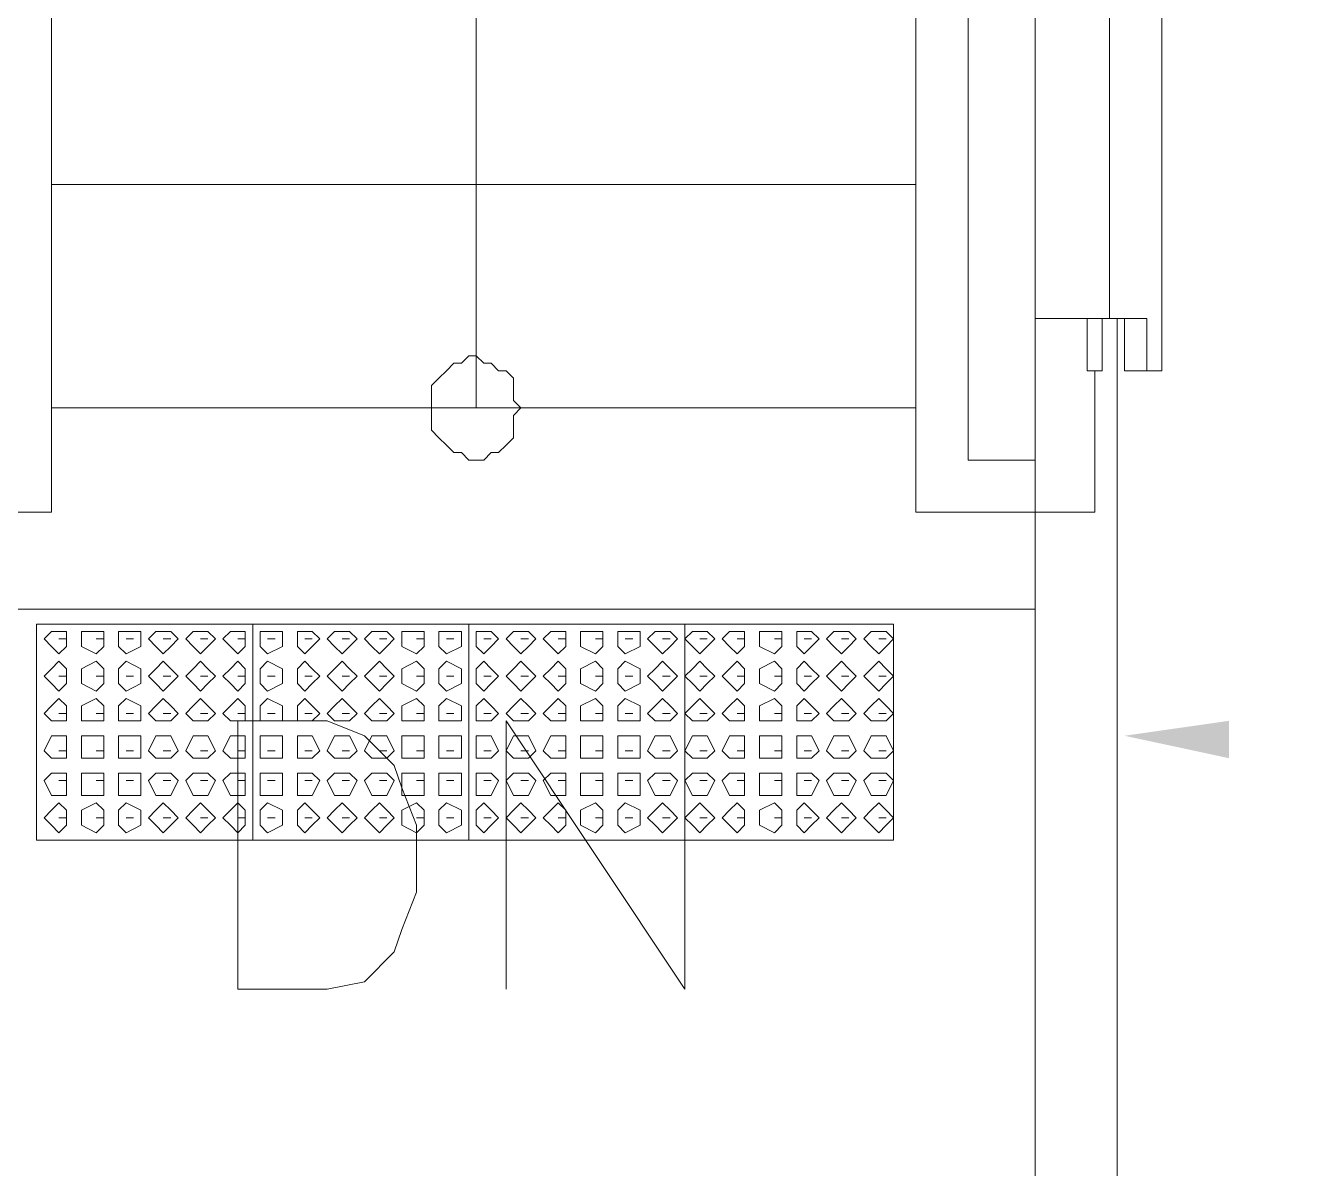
# Model space of a CAD drawing. Header units: millimetres. Extents: x -750 to 104995, y 68 to 66109.
# Drawn here: x 70442 to 72225, y 29808 to 31411 of the extents above; entities that cross this region are included whole.
import ezdxf

# ---------------------------------------------------------------- set-up
doc = ezdxf.new("R2010")
doc.units = ezdxf.units.MM
doc.layers.add('PDF_솔리드 채우기', color=7, linetype='Continuous')
doc.layers.add('PDF_형상', color=7, linetype='Continuous')

msp = doc.modelspace()

# ---------------------------------------------------------------- linework, layer by layer
at = {"layer": 'PDF_솔리드 채우기', "transparency": 33554559}
msp.add_solid([(72130.1, 30435.7), (71983.8, 30414.8), (72130.1, 30383.4)], dxfattribs=at)
at = {"layer": 'PDF_형상', "lineweight": 5}
for points in [[(72036.1, 37604.3), (71962.9, 37604.3), (72036.1, 37604.3), (72036.1, 42066.5), (72036.1, 37604.3), (72036.1, 30926.8), (72015.2, 30926.8), (72036.1, 30926.8)], [(18250.3, 28502.5), (71858.4, 28502.5), (71858.4, 38753.8), (76059.3, 38753.8), (76059.3, 37458), (78859.9, 37458), (78859.9, 34020), (76268.3, 34020), (76268.3, 28502.5), (83269.8, 28502.5), (83269.8, 26025.8)], [(71962.9, 31000), (71962.9, 37604.3), (68106.9, 37604.3), (68065.1, 37604.3)], [(68106.9, 37604.3), (68106.9, 37301.3), (71764.4, 37301.3), (71764.4, 30801.4), (71858.4, 30801.4), (71764.4, 30801.4), (71858.4, 30801.4), (71858.4, 31000), (71962.9, 31000), (71858.4, 31000), (71858.4, 30801.4), (71764.4, 30801.4)], [(66633.5, 37228.1), (68033.8, 37228.1), (71691.2, 37228.1), (71691.2, 30728.3), (71942, 30728.3), (71691.2, 30728.3)], [(67250, 30874.6), (67250, 35901), (71074.7, 35901), (71074.7, 30874.6)], [(71973.4, 29160.8), (71973.4, 31000)], [(66455.8, 30592.4), (71858.4, 30592.4)], [(71659.9, 30571.5), (71367.3, 30571.5), (71064.3, 30571.5), (70761.2, 30571.5), (70458.2, 30571.5), (70458.2, 30268.5), (70761.2, 30268.5), (71064.3, 30268.5), (71367.3, 30268.5), (71659.9, 30268.5)], [(70761.2, 30571.5), (70761.2, 30268.5), (70761.2, 30571.5)], [(70761.2, 30571.5), (70761.2, 30268.5)], [(71064.3, 30571.5), (71064.3, 30268.5), (71064.3, 30571.5)], [(71064.3, 30571.5), (71064.3, 30268.5)], [(71367.3, 30571.5), (71367.3, 30268.5), (71367.3, 30571.5)], [(71367.3, 30571.5), (71367.3, 30268.5)], [(71659.9, 30571.5), (71659.9, 30268.5), (71659.9, 30571.5)], [(70489.5, 30550.6), (70500, 30550.6)], [(70541.8, 30550.6), (70552.2, 30550.6)], [(70583.6, 30550.6), (70594, 30550.6)], [(70635.8, 30550.6), (70646.2, 30550.6)], [(70688.1, 30550.6), (70698.5, 30550.6)], [(70740.3, 30550.6), (70750.7, 30550.6)], [(70782.1, 30550.6), (70792.6, 30550.6)], [(70834.4, 30550.6), (70844.8, 30550.6)], [(70886.6, 30550.6), (70897, 30550.6)], [(70938.9, 30550.6), (70949.3, 30550.6)], [(70991.1, 30550.6), (71001.5, 30550.6)], [(71032.9, 30550.6), (71043.4, 30550.6)], [(71085.1, 30550.6), (71095.6, 30550.6)], [(71137.4, 30550.6), (71147.8, 30550.6)], [(71189.6, 30550.6), (71200.1, 30550.6)], [(71241.9, 30550.6), (71252.3, 30550.6)], [(71283.7, 30550.6), (71294.1, 30550.6)], [(71335.9, 30550.6), (71346.4, 30550.6)], [(71388.2, 30550.6), (71398.6, 30550.6)], [(71440.4, 30550.6), (71450.9, 30550.6)], [(71492.7, 30550.6), (71503.1, 30550.6)], [(71534.5, 30550.6), (71544.9, 30550.6)], [(71586.7, 30550.6), (71597.2, 30550.6)], [(71639, 30550.6), (71649.4, 30550.6)], [(70489.5, 30498.4), (70500, 30498.4)], [(70541.8, 30498.4), (70552.2, 30498.4)], [(70583.6, 30498.4), (70594, 30498.4)], [(70635.8, 30498.4), (70646.2, 30498.4)], [(70688.1, 30498.4), (70698.5, 30498.4)], [(70740.3, 30498.4), (70750.7, 30498.4)], [(70782.1, 30498.4), (70792.6, 30498.4)], [(70834.4, 30498.4), (70844.8, 30498.4)], [(70886.6, 30498.4), (70897, 30498.4)], [(70938.9, 30498.4), (70949.3, 30498.4)], [(70991.1, 30498.4), (71001.5, 30498.4)], [(71032.9, 30498.4), (71043.4, 30498.4)], [(71085.1, 30498.4), (71095.6, 30498.4)], [(71137.4, 30498.4), (71147.8, 30498.4)], [(71189.6, 30498.4), (71200.1, 30498.4)], [(71241.9, 30498.4), (71252.3, 30498.4)], [(71283.7, 30498.4), (71294.1, 30498.4)], [(71335.9, 30498.4), (71346.4, 30498.4)], [(71388.2, 30498.4), (71398.6, 30498.4)], [(71440.4, 30498.4), (71450.9, 30498.4)], [(71492.7, 30498.4), (71503.1, 30498.4)], [(71534.5, 30498.4), (71544.9, 30498.4)], [(71586.7, 30498.4), (71597.2, 30498.4)], [(71639, 30498.4), (71649.4, 30498.4)], [(70489.5, 30446.1), (70500, 30446.1)], [(70541.8, 30446.1), (70552.2, 30446.1)], [(70583.6, 30446.1), (70594, 30446.1)], [(70635.8, 30446.1), (70646.2, 30446.1)], [(70688.1, 30446.1), (70698.5, 30446.1)], [(70740.3, 30446.1), (70750.7, 30446.1)], [(70782.1, 30446.1), (70792.6, 30446.1)], [(70834.4, 30446.1), (70844.8, 30446.1)], [(70886.6, 30446.1), (70897, 30446.1)], [(70938.9, 30446.1), (70949.3, 30446.1)], [(70991.1, 30446.1), (71001.5, 30446.1)], [(71032.9, 30446.1), (71043.4, 30446.1)], [(71085.1, 30446.1), (71095.6, 30446.1)], [(71137.4, 30446.1), (71147.8, 30446.1)], [(71189.6, 30446.1), (71200.1, 30446.1)], [(71241.9, 30446.1), (71252.3, 30446.1)], [(71283.7, 30446.1), (71294.1, 30446.1)], [(71335.9, 30446.1), (71346.4, 30446.1)], [(71388.2, 30446.1), (71398.6, 30446.1)], [(71440.4, 30446.1), (71450.9, 30446.1)], [(71492.7, 30446.1), (71503.1, 30446.1)], [(71534.5, 30446.1), (71544.9, 30446.1)], [(71586.7, 30446.1), (71597.2, 30446.1)], [(71639, 30446.1), (71649.4, 30446.1)], [(71116.5, 30059.5), (71116.5, 30435.7), (71367.3, 30059.5), (71367.3, 30435.7)], [(70489.5, 30393.9), (70500, 30393.9)], [(70541.8, 30393.9), (70552.2, 30393.9)], [(70583.6, 30393.9), (70594, 30393.9)], [(70635.8, 30393.9), (70646.2, 30393.9)], [(70688.1, 30393.9), (70698.5, 30393.9)], [(70740.3, 30393.9), (70750.7, 30393.9)], [(70782.1, 30393.9), (70792.6, 30393.9)], [(70834.4, 30393.9), (70844.8, 30393.9)], [(70886.6, 30393.9), (70897, 30393.9)], [(70938.9, 30393.9), (70949.3, 30393.9)], [(70991.1, 30393.9), (71001.5, 30393.9)], [(71032.9, 30393.9), (71043.4, 30393.9)], [(71085.1, 30393.9), (71095.6, 30393.9)], [(71137.4, 30393.9), (71147.8, 30393.9)], [(71189.6, 30393.9), (71200.1, 30393.9)], [(71241.9, 30393.9), (71252.3, 30393.9)], [(71283.7, 30393.9), (71294.1, 30393.9)], [(71335.9, 30393.9), (71346.4, 30393.9)], [(71388.2, 30393.9), (71398.6, 30393.9)], [(71440.4, 30393.9), (71450.9, 30393.9)], [(71492.7, 30393.9), (71503.1, 30393.9)], [(71534.5, 30393.9), (71544.9, 30393.9)], [(71586.7, 30393.9), (71597.2, 30393.9)], [(71639, 30393.9), (71649.4, 30393.9)], [(70489.5, 30352.1), (70500, 30352.1)], [(70541.8, 30352.1), (70552.2, 30352.1)], [(70583.6, 30352.1), (70594, 30352.1)], [(70635.8, 30352.1), (70646.2, 30352.1)], [(70688.1, 30352.1), (70698.5, 30352.1)], [(70740.3, 30352.1), (70750.7, 30352.1)], [(70782.1, 30352.1), (70792.6, 30352.1)], [(70834.4, 30352.1), (70844.8, 30352.1)], [(70886.6, 30352.1), (70897, 30352.1)], [(70938.9, 30352.1), (70949.3, 30352.1)], [(70991.1, 30352.1), (71001.5, 30352.1)], [(71032.9, 30352.1), (71043.4, 30352.1)], [(71085.1, 30352.1), (71095.6, 30352.1)], [(71137.4, 30352.1), (71147.8, 30352.1)], [(71189.6, 30352.1), (71200.1, 30352.1)], [(71241.9, 30352.1), (71252.3, 30352.1)], [(71283.7, 30352.1), (71294.1, 30352.1)], [(71335.9, 30352.1), (71346.4, 30352.1)], [(71388.2, 30352.1), (71398.6, 30352.1)], [(71440.4, 30352.1), (71450.9, 30352.1)], [(71492.7, 30352.1), (71503.1, 30352.1)], [(71534.5, 30352.1), (71544.9, 30352.1)], [(71586.7, 30352.1), (71597.2, 30352.1)], [(71639, 30352.1), (71649.4, 30352.1)], [(70489.5, 30299.8), (70500, 30299.8)], [(70541.8, 30299.8), (70552.2, 30299.8)], [(70583.6, 30299.8), (70594, 30299.8)], [(70635.8, 30299.8), (70646.2, 30299.8)], [(70688.1, 30299.8), (70698.5, 30299.8)], [(70740.3, 30299.8), (70750.7, 30299.8)], [(70782.1, 30299.8), (70792.6, 30299.8)], [(70834.4, 30299.8), (70844.8, 30299.8)], [(70886.6, 30299.8), (70897, 30299.8)], [(70938.9, 30299.8), (70949.3, 30299.8)], [(70991.1, 30299.8), (71001.5, 30299.8)], [(71032.9, 30299.8), (71043.4, 30299.8)], [(71085.1, 30299.8), (71095.6, 30299.8)], [(71137.4, 30299.8), (71147.8, 30299.8)], [(71189.6, 30299.8), (71200.1, 30299.8)], [(71241.9, 30299.8), (71252.3, 30299.8)], [(71283.7, 30299.8), (71294.1, 30299.8)], [(71335.9, 30299.8), (71346.4, 30299.8)], [(71388.2, 30299.8), (71398.6, 30299.8)], [(71440.4, 30299.8), (71450.9, 30299.8)], [(71492.7, 30299.8), (71503.1, 30299.8)], [(71534.5, 30299.8), (71544.9, 30299.8)], [(71586.7, 30299.8), (71597.2, 30299.8)], [(71639, 30299.8), (71649.4, 30299.8)]]:
    msp.add_lwpolyline(points, dxfattribs=at)
for points in [[(66466.3, 33905.1), (66466.3, 28502.5), (71858.4, 28502.5), (71858.4, 37458), (66466.3, 37458)], [(70176, 35054.6), (70479.1, 35054.6), (70479.1, 30728.3), (70176, 30728.3)], [(71691.2, 31188.1), (70479.1, 31188.1)], [(71952.5, 31000), (71952.5, 30926.8), (71931.6, 30926.8), (71931.6, 31000), (72015.2, 31000), (72015.2, 30926.8), (71983.8, 30926.8), (71983.8, 31000)], [(71952.5, 31000), (71952.5, 30926.8), (71931.6, 30926.8), (71931.6, 31000), (72015.2, 31000), (72015.2, 30926.8), (71983.8, 30926.8), (71983.8, 31000)], [(71137.4, 30874.6), (71126.9, 30885), (71126.9, 30895.5), (71126.9, 30916.4), (71116.5, 30926.8), (71106, 30926.8), (71095.6, 30937.3), (71085.1, 30937.3), (71074.7, 30947.7), (71064.3, 30947.7), (71053.8, 30937.3), (71043.4, 30937.3), (71032.9, 30926.8), (71022.4, 30916.4), (71012, 30905.9), (71012, 30895.5), (71012, 30885), (71012, 30864.1), (71012, 30853.7), (71012, 30843.2), (71022.4, 30832.8), (71032.9, 30822.3), (71043.4, 30811.9), (71053.8, 30811.9), (71064.3, 30801.4), (71074.7, 30801.4), (71085.1, 30801.4), (71095.6, 30811.9), (71106, 30811.9), (71116.5, 30822.3), (71126.9, 30832.8), (71126.9, 30843.2), (71126.9, 30864.1)], [(71137.4, 30874.6), (71126.9, 30885), (71126.9, 30895.5), (71126.9, 30916.4), (71116.5, 30926.8), (71106, 30926.8), (71095.6, 30937.3), (71085.1, 30937.3), (71074.7, 30947.7), (71064.3, 30947.7), (71053.8, 30937.3), (71043.4, 30937.3), (71032.9, 30926.8), (71022.4, 30916.4), (71012, 30905.9), (71012, 30895.5), (71012, 30885), (71012, 30864.1), (71012, 30853.7), (71012, 30843.2), (71022.4, 30832.8), (71032.9, 30822.3), (71043.4, 30811.9), (71053.8, 30811.9), (71064.3, 30801.4), (71074.7, 30801.4), (71085.1, 30801.4), (71095.6, 30811.9), (71106, 30811.9), (71116.5, 30822.3), (71126.9, 30832.8), (71126.9, 30843.2), (71126.9, 30864.1)], [(71942, 30728.3), (71942, 30926.8), (71942, 30728.3), (71691.2, 30728.3)], [(70479.1, 30874.6), (71691.2, 30874.6)], [(70500, 30550.6), (70500, 30561.1), (70489.5, 30561.1), (70479.1, 30561.1), (70468.6, 30550.6), (70479.1, 30540.2), (70489.5, 30529.7), (70500, 30540.2)], [(70552.2, 30550.6), (70552.2, 30561.1), (70541.8, 30561.1), (70520.9, 30561.1), (70520.9, 30550.6), (70520.9, 30540.2), (70541.8, 30529.7), (70552.2, 30540.2)], [(70604.5, 30550.6), (70604.5, 30561.1), (70583.6, 30561.1), (70573.1, 30561.1), (70573.1, 30550.6), (70573.1, 30540.2), (70583.6, 30529.7), (70604.5, 30540.2)], [(70656.7, 30550.6), (70646.2, 30561.1), (70635.8, 30561.1), (70625.3, 30561.1), (70614.9, 30550.6), (70625.3, 30540.2), (70635.8, 30529.7), (70646.2, 30540.2)], [(70709, 30550.6), (70698.5, 30561.1), (70688.1, 30561.1), (70677.6, 30561.1), (70667.2, 30550.6), (70677.6, 30540.2), (70688.1, 30529.7), (70698.5, 30540.2)], [(70750.7, 30550.6), (70750.7, 30561.1), (70740.3, 30561.1), (70729.9, 30561.1), (70719.4, 30550.6), (70729.9, 30540.2), (70740.3, 30529.7), (70750.7, 30540.2)], [(70803, 30550.6), (70803, 30561.1), (70782.1, 30561.1), (70771.6, 30561.1), (70771.6, 30550.6), (70771.6, 30540.2), (70782.1, 30529.7), (70803, 30540.2)], [(70855.2, 30550.6), (70844.8, 30561.1), (70834.4, 30561.1), (70823.9, 30561.1), (70823.9, 30550.6), (70823.9, 30540.2), (70834.4, 30529.7), (70844.8, 30540.2)], [(70907.5, 30550.6), (70897, 30561.1), (70886.6, 30561.1), (70876.1, 30561.1), (70865.7, 30550.6), (70876.1, 30540.2), (70886.6, 30529.7), (70897, 30540.2)], [(70959.7, 30550.6), (70949.3, 30561.1), (70938.9, 30561.1), (70928.4, 30561.1), (70918, 30550.6), (70928.4, 30540.2), (70938.9, 30529.7), (70949.3, 30540.2)], [(71001.5, 30550.6), (71001.5, 30561.1), (70991.1, 30561.1), (70970.2, 30561.1), (70970.2, 30550.6), (70970.2, 30540.2), (70991.1, 30529.7), (71001.5, 30540.2)], [(71053.8, 30550.6), (71053.8, 30561.1), (71032.9, 30561.1), (71022.4, 30561.1), (71022.4, 30550.6), (71022.4, 30540.2), (71032.9, 30529.7), (71053.8, 30540.2)], [(71106, 30550.6), (71095.6, 30561.1), (71085.1, 30561.1), (71074.7, 30561.1), (71074.7, 30550.6), (71074.7, 30540.2), (71085.1, 30529.7), (71095.6, 30540.2)], [(71158.3, 30550.6), (71147.8, 30561.1), (71137.4, 30561.1), (71126.9, 30561.1), (71116.5, 30550.6), (71126.9, 30540.2), (71137.4, 30529.7), (71147.8, 30540.2)], [(71200.1, 30550.6), (71200.1, 30561.1), (71189.6, 30561.1), (71179.2, 30561.1), (71168.7, 30550.6), (71179.2, 30540.2), (71189.6, 30529.7), (71200.1, 30540.2)], [(71252.3, 30550.6), (71252.3, 30561.1), (71241.9, 30561.1), (71221, 30561.1), (71221, 30550.6), (71221, 30540.2), (71241.9, 30529.7), (71252.3, 30540.2)], [(71304.6, 30550.6), (71304.6, 30561.1), (71283.7, 30561.1), (71273.2, 30561.1), (71273.2, 30550.6), (71273.2, 30540.2), (71283.7, 30529.7), (71304.6, 30540.2)], [(71356.8, 30550.6), (71346.4, 30561.1), (71335.9, 30561.1), (71325.5, 30561.1), (71315, 30550.6), (71325.5, 30540.2), (71335.9, 30529.7), (71346.4, 30540.2)], [(71409.1, 30550.6), (71398.6, 30561.1), (71388.2, 30561.1), (71377.7, 30561.1), (71367.3, 30550.6), (71377.7, 30540.2), (71388.2, 30529.7), (71398.6, 30540.2)], [(71450.9, 30550.6), (71450.9, 30561.1), (71440.4, 30561.1), (71430, 30561.1), (71419.5, 30550.6), (71430, 30540.2), (71440.4, 30529.7), (71450.9, 30540.2)], [(71503.1, 30550.6), (71503.1, 30561.1), (71492.7, 30561.1), (71471.8, 30561.1), (71471.8, 30550.6), (71471.8, 30540.2), (71492.7, 30529.7), (71503.1, 30540.2)], [(71555.4, 30550.6), (71544.9, 30561.1), (71534.5, 30561.1), (71524, 30561.1), (71524, 30550.6), (71524, 30540.2), (71534.5, 30529.7), (71544.9, 30540.2)], [(71607.6, 30550.6), (71597.2, 30561.1), (71586.7, 30561.1), (71576.3, 30561.1), (71565.8, 30550.6), (71576.3, 30540.2), (71586.7, 30529.7), (71597.2, 30540.2)], [(71659.9, 30550.6), (71649.4, 30561.1), (71639, 30561.1), (71628.5, 30561.1), (71618.1, 30550.6), (71628.5, 30540.2), (71639, 30529.7), (71649.4, 30540.2)], [(70500, 30498.4), (70500, 30508.8), (70489.5, 30519.3), (70479.1, 30508.8), (70468.6, 30498.4), (70479.1, 30487.9), (70489.5, 30477.5), (70500, 30487.9)], [(70552.2, 30498.4), (70552.2, 30508.8), (70541.8, 30519.3), (70520.9, 30508.8), (70520.9, 30498.4), (70520.9, 30487.9), (70541.8, 30477.5), (70552.2, 30487.9)], [(70604.5, 30498.4), (70604.5, 30508.8), (70583.6, 30519.3), (70573.1, 30508.8), (70573.1, 30498.4), (70573.1, 30487.9), (70583.6, 30477.5), (70604.5, 30487.9)], [(70656.7, 30498.4), (70646.2, 30508.8), (70635.8, 30519.3), (70625.3, 30508.8), (70614.9, 30498.4), (70625.3, 30487.9), (70635.8, 30477.5), (70646.2, 30487.9)], [(70709, 30498.4), (70698.5, 30508.8), (70688.1, 30519.3), (70677.6, 30508.8), (70667.2, 30498.4), (70677.6, 30487.9), (70688.1, 30477.5), (70698.5, 30487.9)], [(70750.7, 30498.4), (70750.7, 30508.8), (70740.3, 30519.3), (70729.9, 30508.8), (70719.4, 30498.4), (70729.9, 30487.9), (70740.3, 30477.5), (70750.7, 30487.9)], [(70803, 30498.4), (70803, 30508.8), (70782.1, 30519.3), (70771.6, 30508.8), (70771.6, 30498.4), (70771.6, 30487.9), (70782.1, 30477.5), (70803, 30487.9)], [(70855.2, 30498.4), (70844.8, 30508.8), (70834.4, 30519.3), (70823.9, 30508.8), (70823.9, 30498.4), (70823.9, 30487.9), (70834.4, 30477.5), (70844.8, 30487.9)], [(70907.5, 30498.4), (70897, 30508.8), (70886.6, 30519.3), (70876.1, 30508.8), (70865.7, 30498.4), (70876.1, 30487.9), (70886.6, 30477.5), (70897, 30487.9)], [(70959.7, 30498.4), (70949.3, 30508.8), (70938.9, 30519.3), (70928.4, 30508.8), (70918, 30498.4), (70928.4, 30487.9), (70938.9, 30477.5), (70949.3, 30487.9)], [(71001.5, 30498.4), (71001.5, 30508.8), (70991.1, 30519.3), (70970.2, 30508.8), (70970.2, 30498.4), (70970.2, 30487.9), (70991.1, 30477.5), (71001.5, 30487.9)], [(71053.8, 30498.4), (71053.8, 30508.8), (71032.9, 30519.3), (71022.4, 30508.8), (71022.4, 30498.4), (71022.4, 30487.9), (71032.9, 30477.5), (71053.8, 30487.9)], [(71106, 30498.4), (71095.6, 30508.8), (71085.1, 30519.3), (71074.7, 30508.8), (71074.7, 30498.4), (71074.7, 30487.9), (71085.1, 30477.5), (71095.6, 30487.9)], [(71158.3, 30498.4), (71147.8, 30508.8), (71137.4, 30519.3), (71126.9, 30508.8), (71116.5, 30498.4), (71126.9, 30487.9), (71137.4, 30477.5), (71147.8, 30487.9)], [(71200.1, 30498.4), (71200.1, 30508.8), (71189.6, 30519.3), (71179.2, 30508.8), (71168.7, 30498.4), (71179.2, 30487.9), (71189.6, 30477.5), (71200.1, 30487.9)], [(71252.3, 30498.4), (71252.3, 30508.8), (71241.9, 30519.3), (71221, 30508.8), (71221, 30498.4), (71221, 30487.9), (71241.9, 30477.5), (71252.3, 30487.9)], [(71304.6, 30498.4), (71304.6, 30508.8), (71283.7, 30519.3), (71273.2, 30508.8), (71273.2, 30498.4), (71273.2, 30487.9), (71283.7, 30477.5), (71304.6, 30487.9)], [(71356.8, 30498.4), (71346.4, 30508.8), (71335.9, 30519.3), (71325.5, 30508.8), (71315, 30498.4), (71325.5, 30487.9), (71335.9, 30477.5), (71346.4, 30487.9)], [(71409.1, 30498.4), (71398.6, 30508.8), (71388.2, 30519.3), (71377.7, 30508.8), (71367.3, 30498.4), (71377.7, 30487.9), (71388.2, 30477.5), (71398.6, 30487.9)], [(71450.9, 30498.4), (71450.9, 30508.8), (71440.4, 30519.3), (71430, 30508.8), (71419.5, 30498.4), (71430, 30487.9), (71440.4, 30477.5), (71450.9, 30487.9)], [(71503.1, 30498.4), (71503.1, 30508.8), (71492.7, 30519.3), (71471.8, 30508.8), (71471.8, 30498.4), (71471.8, 30487.9), (71492.7, 30477.5), (71503.1, 30487.9)], [(71555.4, 30498.4), (71544.9, 30508.8), (71534.5, 30519.3), (71524, 30508.8), (71524, 30498.4), (71524, 30487.9), (71534.5, 30477.5), (71544.9, 30487.9)], [(71607.6, 30498.4), (71597.2, 30508.8), (71586.7, 30519.3), (71576.3, 30508.8), (71565.8, 30498.4), (71576.3, 30487.9), (71586.7, 30477.5), (71597.2, 30487.9)], [(71659.9, 30498.4), (71649.4, 30508.8), (71639, 30519.3), (71628.5, 30508.8), (71618.1, 30498.4), (71628.5, 30487.9), (71639, 30477.5), (71649.4, 30487.9)], [(70500, 30446.1), (70500, 30456.6), (70489.5, 30467), (70479.1, 30456.6), (70468.6, 30446.1), (70479.1, 30435.7), (70489.5, 30435.7), (70500, 30435.7)], [(70552.2, 30446.1), (70552.2, 30456.6), (70541.8, 30467), (70520.9, 30456.6), (70520.9, 30446.1), (70520.9, 30435.7), (70541.8, 30435.7), (70552.2, 30435.7)], [(70604.5, 30446.1), (70604.5, 30456.6), (70583.6, 30467), (70573.1, 30456.6), (70573.1, 30446.1), (70573.1, 30435.7), (70583.6, 30435.7), (70604.5, 30435.7)], [(70656.7, 30446.1), (70646.2, 30456.6), (70635.8, 30467), (70625.3, 30456.6), (70614.9, 30446.1), (70625.3, 30435.7), (70635.8, 30435.7), (70646.2, 30435.7)], [(70709, 30446.1), (70698.5, 30456.6), (70688.1, 30467), (70677.6, 30456.6), (70667.2, 30446.1), (70677.6, 30435.7), (70688.1, 30435.7), (70698.5, 30435.7)], [(70750.7, 30446.1), (70750.7, 30456.6), (70740.3, 30467), (70729.9, 30456.6), (70719.4, 30446.1), (70729.9, 30435.7), (70740.3, 30435.7), (70750.7, 30435.7)], [(70803, 30446.1), (70803, 30456.6), (70782.1, 30467), (70771.6, 30456.6), (70771.6, 30446.1), (70771.6, 30435.7), (70782.1, 30435.7), (70803, 30435.7)], [(70855.2, 30446.1), (70844.8, 30456.6), (70834.4, 30467), (70823.9, 30456.6), (70823.9, 30446.1), (70823.9, 30435.7), (70834.4, 30435.7), (70844.8, 30435.7)], [(70907.5, 30446.1), (70897, 30456.6), (70886.6, 30467), (70876.1, 30456.6), (70865.7, 30446.1), (70876.1, 30435.7), (70886.6, 30435.7), (70897, 30435.7)], [(70959.7, 30446.1), (70949.3, 30456.6), (70938.9, 30467), (70928.4, 30456.6), (70918, 30446.1), (70928.4, 30435.7), (70938.9, 30435.7), (70949.3, 30435.7)], [(71001.5, 30446.1), (71001.5, 30456.6), (70991.1, 30467), (70970.2, 30456.6), (70970.2, 30446.1), (70970.2, 30435.7), (70991.1, 30435.7), (71001.5, 30435.7)], [(71053.8, 30446.1), (71053.8, 30456.6), (71032.9, 30467), (71022.4, 30456.6), (71022.4, 30446.1), (71022.4, 30435.7), (71032.9, 30435.7), (71053.8, 30435.7)], [(71106, 30446.1), (71095.6, 30456.6), (71085.1, 30467), (71074.7, 30456.6), (71074.7, 30446.1), (71074.7, 30435.7), (71085.1, 30435.7), (71095.6, 30435.7)], [(71158.3, 30446.1), (71147.8, 30456.6), (71137.4, 30467), (71126.9, 30456.6), (71116.5, 30446.1), (71126.9, 30435.7), (71137.4, 30435.7), (71147.8, 30435.7)], [(71200.1, 30446.1), (71200.1, 30456.6), (71189.6, 30467), (71179.2, 30456.6), (71168.7, 30446.1), (71179.2, 30435.7), (71189.6, 30435.7), (71200.1, 30435.7)], [(71252.3, 30446.1), (71252.3, 30456.6), (71241.9, 30467), (71221, 30456.6), (71221, 30446.1), (71221, 30435.7), (71241.9, 30435.7), (71252.3, 30435.7)], [(71304.6, 30446.1), (71304.6, 30456.6), (71283.7, 30467), (71273.2, 30456.6), (71273.2, 30446.1), (71273.2, 30435.7), (71283.7, 30435.7), (71304.6, 30435.7)], [(71356.8, 30446.1), (71346.4, 30456.6), (71335.9, 30467), (71325.5, 30456.6), (71315, 30446.1), (71325.5, 30435.7), (71335.9, 30435.7), (71346.4, 30435.7)], [(71409.1, 30446.1), (71398.6, 30456.6), (71388.2, 30467), (71377.7, 30456.6), (71367.3, 30446.1), (71377.7, 30435.7), (71388.2, 30435.7), (71398.6, 30435.7)], [(71450.9, 30446.1), (71450.9, 30456.6), (71440.4, 30467), (71430, 30456.6), (71419.5, 30446.1), (71430, 30435.7), (71440.4, 30435.7), (71450.9, 30435.7)], [(71503.1, 30446.1), (71503.1, 30456.6), (71492.7, 30467), (71471.8, 30456.6), (71471.8, 30446.1), (71471.8, 30435.7), (71492.7, 30435.7), (71503.1, 30435.7)], [(71555.4, 30446.1), (71544.9, 30456.6), (71534.5, 30467), (71524, 30456.6), (71524, 30446.1), (71524, 30435.7), (71534.5, 30435.7), (71544.9, 30435.7)], [(71607.6, 30446.1), (71597.2, 30456.6), (71586.7, 30467), (71576.3, 30456.6), (71565.8, 30446.1), (71576.3, 30435.7), (71586.7, 30435.7), (71597.2, 30435.7)], [(71659.9, 30446.1), (71649.4, 30456.6), (71639, 30467), (71628.5, 30456.6), (71618.1, 30446.1), (71628.5, 30435.7), (71639, 30435.7), (71649.4, 30435.7)], [(70740.3, 30059.5), (70740.3, 30435.7), (70865.7, 30435.7), (70918, 30414.8), (70959.7, 30373), (70970.2, 30341.6), (70991.1, 30289.4), (70991.1, 30195.3), (70970.2, 30143.1), (70959.7, 30111.7), (70918, 30069.9), (70865.7, 30059.5)], [(70500, 30393.9), (70500, 30414.8), (70489.5, 30414.8), (70479.1, 30414.8), (70468.6, 30393.9), (70479.1, 30383.4), (70489.5, 30383.4), (70500, 30383.4)], [(70552.2, 30393.9), (70552.2, 30414.8), (70541.8, 30414.8), (70520.9, 30414.8), (70520.9, 30393.9), (70520.9, 30383.4), (70541.8, 30383.4), (70552.2, 30383.4)], [(70604.5, 30393.9), (70604.5, 30414.8), (70583.6, 30414.8), (70573.1, 30414.8), (70573.1, 30393.9), (70573.1, 30383.4), (70583.6, 30383.4), (70604.5, 30383.4)], [(70656.7, 30393.9), (70646.2, 30414.8), (70635.8, 30414.8), (70625.3, 30414.8), (70614.9, 30393.9), (70625.3, 30383.4), (70635.8, 30383.4), (70646.2, 30383.4)], [(70709, 30393.9), (70698.5, 30414.8), (70688.1, 30414.8), (70677.6, 30414.8), (70667.2, 30393.9), (70677.6, 30383.4), (70688.1, 30383.4), (70698.5, 30383.4)], [(70750.7, 30393.9), (70750.7, 30414.8), (70740.3, 30414.8), (70729.9, 30414.8), (70719.4, 30393.9), (70729.9, 30383.4), (70740.3, 30383.4), (70750.7, 30383.4)], [(70803, 30393.9), (70803, 30414.8), (70782.1, 30414.8), (70771.6, 30414.8), (70771.6, 30393.9), (70771.6, 30383.4), (70782.1, 30383.4), (70803, 30383.4)], [(70855.2, 30393.9), (70844.8, 30414.8), (70834.4, 30414.8), (70823.9, 30414.8), (70823.9, 30393.9), (70823.9, 30383.4), (70834.4, 30383.4), (70844.8, 30383.4)], [(70907.5, 30393.9), (70897, 30414.8), (70886.6, 30414.8), (70876.1, 30414.8), (70865.7, 30393.9), (70876.1, 30383.4), (70886.6, 30383.4), (70897, 30383.4)], [(70959.7, 30393.9), (70949.3, 30414.8), (70938.9, 30414.8), (70928.4, 30414.8), (70918, 30393.9), (70928.4, 30383.4), (70938.9, 30383.4), (70949.3, 30383.4)], [(71001.5, 30393.9), (71001.5, 30414.8), (70991.1, 30414.8), (70970.2, 30414.8), (70970.2, 30393.9), (70970.2, 30383.4), (70991.1, 30383.4), (71001.5, 30383.4)], [(71053.8, 30393.9), (71053.8, 30414.8), (71032.9, 30414.8), (71022.4, 30414.8), (71022.4, 30393.9), (71022.4, 30383.4), (71032.9, 30383.4), (71053.8, 30383.4)], [(71106, 30393.9), (71095.6, 30414.8), (71085.1, 30414.8), (71074.7, 30414.8), (71074.7, 30393.9), (71074.7, 30383.4), (71085.1, 30383.4), (71095.6, 30383.4)], [(71158.3, 30393.9), (71147.8, 30414.8), (71137.4, 30414.8), (71126.9, 30414.8), (71116.5, 30393.9), (71126.9, 30383.4), (71137.4, 30383.4), (71147.8, 30383.4)], [(71200.1, 30393.9), (71200.1, 30414.8), (71189.6, 30414.8), (71179.2, 30414.8), (71168.7, 30393.9), (71179.2, 30383.4), (71189.6, 30383.4), (71200.1, 30383.4)], [(71252.3, 30393.9), (71252.3, 30414.8), (71241.9, 30414.8), (71221, 30414.8), (71221, 30393.9), (71221, 30383.4), (71241.9, 30383.4), (71252.3, 30383.4)], [(71304.6, 30393.9), (71304.6, 30414.8), (71283.7, 30414.8), (71273.2, 30414.8), (71273.2, 30393.9), (71273.2, 30383.4), (71283.7, 30383.4), (71304.6, 30383.4)], [(71356.8, 30393.9), (71346.4, 30414.8), (71335.9, 30414.8), (71325.5, 30414.8), (71315, 30393.9), (71325.5, 30383.4), (71335.9, 30383.4), (71346.4, 30383.4)], [(71409.1, 30393.9), (71398.6, 30414.8), (71388.2, 30414.8), (71377.7, 30414.8), (71367.3, 30393.9), (71377.7, 30383.4), (71388.2, 30383.4), (71398.6, 30383.4)], [(71450.9, 30393.9), (71450.9, 30414.8), (71440.4, 30414.8), (71430, 30414.8), (71419.5, 30393.9), (71430, 30383.4), (71440.4, 30383.4), (71450.9, 30383.4)], [(71503.1, 30393.9), (71503.1, 30414.8), (71492.7, 30414.8), (71471.8, 30414.8), (71471.8, 30393.9), (71471.8, 30383.4), (71492.7, 30383.4), (71503.1, 30383.4)], [(71555.4, 30393.9), (71544.9, 30414.8), (71534.5, 30414.8), (71524, 30414.8), (71524, 30393.9), (71524, 30383.4), (71534.5, 30383.4), (71544.9, 30383.4)], [(71607.6, 30393.9), (71597.2, 30414.8), (71586.7, 30414.8), (71576.3, 30414.8), (71565.8, 30393.9), (71576.3, 30383.4), (71586.7, 30383.4), (71597.2, 30383.4)], [(71659.9, 30393.9), (71649.4, 30414.8), (71639, 30414.8), (71628.5, 30414.8), (71618.1, 30393.9), (71628.5, 30383.4), (71639, 30383.4), (71649.4, 30383.4)], [(70500, 30352.1), (70500, 30362.5), (70489.5, 30362.5), (70479.1, 30362.5), (70468.6, 30352.1), (70479.1, 30331.2), (70489.5, 30331.2), (70500, 30331.2)], [(70552.2, 30352.1), (70552.2, 30362.5), (70541.8, 30362.5), (70520.9, 30362.5), (70520.9, 30352.1), (70520.9, 30331.2), (70541.8, 30331.2), (70552.2, 30331.2)], [(70604.5, 30352.1), (70604.5, 30362.5), (70583.6, 30362.5), (70573.1, 30362.5), (70573.1, 30352.1), (70573.1, 30331.2), (70583.6, 30331.2), (70604.5, 30331.2)], [(70656.7, 30352.1), (70646.2, 30362.5), (70635.8, 30362.5), (70625.3, 30362.5), (70614.9, 30352.1), (70625.3, 30331.2), (70635.8, 30331.2), (70646.2, 30331.2)], [(70709, 30352.1), (70698.5, 30362.5), (70688.1, 30362.5), (70677.6, 30362.5), (70667.2, 30352.1), (70677.6, 30331.2), (70688.1, 30331.2), (70698.5, 30331.2)], [(70750.7, 30352.1), (70750.7, 30362.5), (70740.3, 30362.5), (70729.9, 30362.5), (70719.4, 30352.1), (70729.9, 30331.2), (70740.3, 30331.2), (70750.7, 30331.2)], [(70803, 30352.1), (70803, 30362.5), (70782.1, 30362.5), (70771.6, 30362.5), (70771.6, 30352.1), (70771.6, 30331.2), (70782.1, 30331.2), (70803, 30331.2)], [(70855.2, 30352.1), (70844.8, 30362.5), (70834.4, 30362.5), (70823.9, 30362.5), (70823.9, 30352.1), (70823.9, 30331.2), (70834.4, 30331.2), (70844.8, 30331.2)], [(70907.5, 30352.1), (70897, 30362.5), (70886.6, 30362.5), (70876.1, 30362.5), (70865.7, 30352.1), (70876.1, 30331.2), (70886.6, 30331.2), (70897, 30331.2)], [(70959.7, 30352.1), (70949.3, 30362.5), (70938.9, 30362.5), (70928.4, 30362.5), (70918, 30352.1), (70928.4, 30331.2), (70938.9, 30331.2), (70949.3, 30331.2)], [(71001.5, 30352.1), (71001.5, 30362.5), (70991.1, 30362.5), (70970.2, 30362.5), (70970.2, 30352.1), (70970.2, 30331.2), (70991.1, 30331.2), (71001.5, 30331.2)], [(71053.8, 30352.1), (71053.8, 30362.5), (71032.9, 30362.5), (71022.4, 30362.5), (71022.4, 30352.1), (71022.4, 30331.2), (71032.9, 30331.2), (71053.8, 30331.2)], [(71106, 30352.1), (71095.6, 30362.5), (71085.1, 30362.5), (71074.7, 30362.5), (71074.7, 30352.1), (71074.7, 30331.2), (71085.1, 30331.2), (71095.6, 30331.2)], [(71158.3, 30352.1), (71147.8, 30362.5), (71137.4, 30362.5), (71126.9, 30362.5), (71116.5, 30352.1), (71126.9, 30331.2), (71137.4, 30331.2), (71147.8, 30331.2)], [(71200.1, 30352.1), (71200.1, 30362.5), (71189.6, 30362.5), (71179.2, 30362.5), (71168.7, 30352.1), (71179.2, 30331.2), (71189.6, 30331.2), (71200.1, 30331.2)], [(71252.3, 30352.1), (71252.3, 30362.5), (71241.9, 30362.5), (71221, 30362.5), (71221, 30352.1), (71221, 30331.2), (71241.9, 30331.2), (71252.3, 30331.2)], [(71304.6, 30352.1), (71304.6, 30362.5), (71283.7, 30362.5), (71273.2, 30362.5), (71273.2, 30352.1), (71273.2, 30331.2), (71283.7, 30331.2), (71304.6, 30331.2)], [(71356.8, 30352.1), (71346.4, 30362.5), (71335.9, 30362.5), (71325.5, 30362.5), (71315, 30352.1), (71325.5, 30331.2), (71335.9, 30331.2), (71346.4, 30331.2)], [(71409.1, 30352.1), (71398.6, 30362.5), (71388.2, 30362.5), (71377.7, 30362.5), (71367.3, 30352.1), (71377.7, 30331.2), (71388.2, 30331.2), (71398.6, 30331.2)], [(71450.9, 30352.1), (71450.9, 30362.5), (71440.4, 30362.5), (71430, 30362.5), (71419.5, 30352.1), (71430, 30331.2), (71440.4, 30331.2), (71450.9, 30331.2)], [(71503.1, 30352.1), (71503.1, 30362.5), (71492.7, 30362.5), (71471.8, 30362.5), (71471.8, 30352.1), (71471.8, 30331.2), (71492.7, 30331.2), (71503.1, 30331.2)], [(71555.4, 30352.1), (71544.9, 30362.5), (71534.5, 30362.5), (71524, 30362.5), (71524, 30352.1), (71524, 30331.2), (71534.5, 30331.2), (71544.9, 30331.2)], [(71607.6, 30352.1), (71597.2, 30362.5), (71586.7, 30362.5), (71576.3, 30362.5), (71565.8, 30352.1), (71576.3, 30331.2), (71586.7, 30331.2), (71597.2, 30331.2)], [(71659.9, 30352.1), (71649.4, 30362.5), (71639, 30362.5), (71628.5, 30362.5), (71618.1, 30352.1), (71628.5, 30331.2), (71639, 30331.2), (71649.4, 30331.2)], [(70500, 30299.8), (70500, 30310.3), (70489.5, 30320.7), (70479.1, 30310.3), (70468.6, 30299.8), (70479.1, 30289.4), (70489.5, 30278.9), (70500, 30289.4)], [(70552.2, 30299.8), (70552.2, 30310.3), (70541.8, 30320.7), (70520.9, 30310.3), (70520.9, 30299.8), (70520.9, 30289.4), (70541.8, 30278.9), (70552.2, 30289.4)], [(70604.5, 30299.8), (70604.5, 30310.3), (70583.6, 30320.7), (70573.1, 30310.3), (70573.1, 30299.8), (70573.1, 30289.4), (70583.6, 30278.9), (70604.5, 30289.4)], [(70656.7, 30299.8), (70646.2, 30310.3), (70635.8, 30320.7), (70625.3, 30310.3), (70614.9, 30299.8), (70625.3, 30289.4), (70635.8, 30278.9), (70646.2, 30289.4)], [(70709, 30299.8), (70698.5, 30310.3), (70688.1, 30320.7), (70677.6, 30310.3), (70667.2, 30299.8), (70677.6, 30289.4), (70688.1, 30278.9), (70698.5, 30289.4)], [(70750.7, 30299.8), (70750.7, 30310.3), (70740.3, 30320.7), (70729.9, 30310.3), (70719.4, 30299.8), (70729.9, 30289.4), (70740.3, 30278.9), (70750.7, 30289.4)], [(70803, 30299.8), (70803, 30310.3), (70782.1, 30320.7), (70771.6, 30310.3), (70771.6, 30299.8), (70771.6, 30289.4), (70782.1, 30278.9), (70803, 30289.4)], [(70855.2, 30299.8), (70844.8, 30310.3), (70834.4, 30320.7), (70823.9, 30310.3), (70823.9, 30299.8), (70823.9, 30289.4), (70834.4, 30278.9), (70844.8, 30289.4)], [(70907.5, 30299.8), (70897, 30310.3), (70886.6, 30320.7), (70876.1, 30310.3), (70865.7, 30299.8), (70876.1, 30289.4), (70886.6, 30278.9), (70897, 30289.4)], [(70959.7, 30299.8), (70949.3, 30310.3), (70938.9, 30320.7), (70928.4, 30310.3), (70918, 30299.8), (70928.4, 30289.4), (70938.9, 30278.9), (70949.3, 30289.4)], [(71001.5, 30299.8), (71001.5, 30310.3), (70991.1, 30320.7), (70970.2, 30310.3), (70970.2, 30299.8), (70970.2, 30289.4), (70991.1, 30278.9), (71001.5, 30289.4)], [(71053.8, 30299.8), (71053.8, 30310.3), (71032.9, 30320.7), (71022.4, 30310.3), (71022.4, 30299.8), (71022.4, 30289.4), (71032.9, 30278.9), (71053.8, 30289.4)], [(71106, 30299.8), (71095.6, 30310.3), (71085.1, 30320.7), (71074.7, 30310.3), (71074.7, 30299.8), (71074.7, 30289.4), (71085.1, 30278.9), (71095.6, 30289.4)], [(71158.3, 30299.8), (71147.8, 30310.3), (71137.4, 30320.7), (71126.9, 30310.3), (71116.5, 30299.8), (71126.9, 30289.4), (71137.4, 30278.9), (71147.8, 30289.4)], [(71200.1, 30299.8), (71200.1, 30310.3), (71189.6, 30320.7), (71179.2, 30310.3), (71168.7, 30299.8), (71179.2, 30289.4), (71189.6, 30278.9), (71200.1, 30289.4)], [(71252.3, 30299.8), (71252.3, 30310.3), (71241.9, 30320.7), (71221, 30310.3), (71221, 30299.8), (71221, 30289.4), (71241.9, 30278.9), (71252.3, 30289.4)], [(71304.6, 30299.8), (71304.6, 30310.3), (71283.7, 30320.7), (71273.2, 30310.3), (71273.2, 30299.8), (71273.2, 30289.4), (71283.7, 30278.9), (71304.6, 30289.4)], [(71356.8, 30299.8), (71346.4, 30310.3), (71335.9, 30320.7), (71325.5, 30310.3), (71315, 30299.8), (71325.5, 30289.4), (71335.9, 30278.9), (71346.4, 30289.4)], [(71409.1, 30299.8), (71398.6, 30310.3), (71388.2, 30320.7), (71377.7, 30310.3), (71367.3, 30299.8), (71377.7, 30289.4), (71388.2, 30278.9), (71398.6, 30289.4)], [(71450.9, 30299.8), (71450.9, 30310.3), (71440.4, 30320.7), (71430, 30310.3), (71419.5, 30299.8), (71430, 30289.4), (71440.4, 30278.9), (71450.9, 30289.4)], [(71503.1, 30299.8), (71503.1, 30310.3), (71492.7, 30320.7), (71471.8, 30310.3), (71471.8, 30299.8), (71471.8, 30289.4), (71492.7, 30278.9), (71503.1, 30289.4)], [(71555.4, 30299.8), (71544.9, 30310.3), (71534.5, 30320.7), (71524, 30310.3), (71524, 30299.8), (71524, 30289.4), (71534.5, 30278.9), (71544.9, 30289.4)], [(71607.6, 30299.8), (71597.2, 30310.3), (71586.7, 30320.7), (71576.3, 30310.3), (71565.8, 30299.8), (71576.3, 30289.4), (71586.7, 30278.9), (71597.2, 30289.4)], [(71659.9, 30299.8), (71649.4, 30310.3), (71639, 30320.7), (71628.5, 30310.3), (71618.1, 30299.8), (71628.5, 30289.4), (71639, 30278.9), (71649.4, 30289.4)]]:
    msp.add_lwpolyline(points, close=True, dxfattribs=at)

doc.saveas('drawing.dxf')
